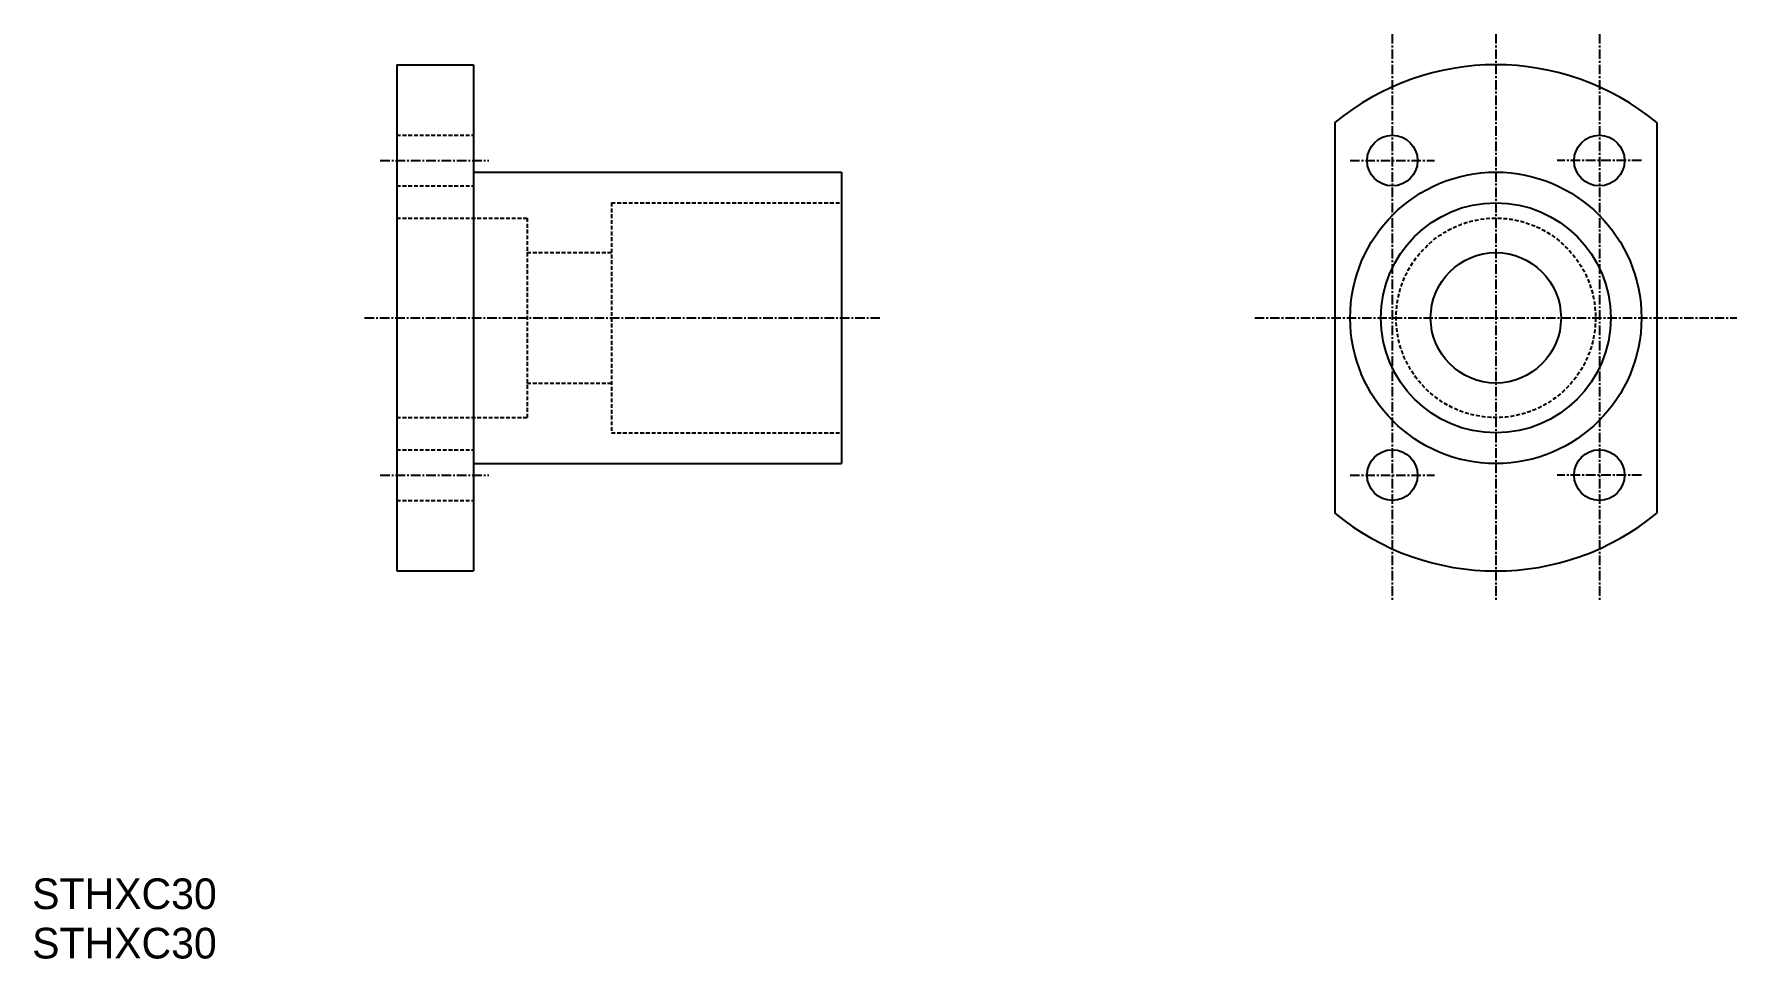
# Model space of a CAD drawing. Extents: x 49 to 271, y 61 to 182.
import ezdxf

# ---------------------------------------------------------------- set-up
doc = ezdxf.new("R2010")
doc.units = 0
doc.linetypes.add('CENTER', pattern=[2, 1.25, -0.25, 0.25, -0.25])
doc.linetypes.add('DASHED', pattern=[0.75, 0.5, -0.25])
doc.layers.get('0').update_dxf_attribs({"linetype": 'CONTINUOUS'})
doc.layers.add('CENTER', color=1, linetype='CENTER')

msp = doc.modelspace()

# ---------------------------------------------------------------- linework, layer by layer
at = {"color": 7, "linetype": 'CONTINUOUS'}
for p, q in [((96.1, 177.8), (96.1, 111.8)), ((96.1, 177.8), (106.1, 177.8)), ((106.1, 177.8), (106.1, 111.8)), ((218.45, 170.25), (218.45, 119.34)), ((260.45, 170.25), (260.45, 119.34)), ((106.1, 163.8), (154.1, 163.8)), ((154.1, 163.8), (154.1, 125.8)), ((96.1, 161.3), (96.1, 161.3)), ((96.1, 144.8), (96.1, 144.8)), ((106.1, 125.8), (154.1, 125.8)), ((96.1, 111.8), (106.1, 111.8))]:
    msp.add_line(p, q, dxfattribs=at)
at = {"color": 3, "linetype": 'DASHED'}
for p, q in [((96.1, 168.6), (106.1, 168.6)), ((96.1, 162), (106.1, 162)), ((96.1, 157.8), (113.1, 157.8)), ((113.1, 157.8), (113.1, 131.8)), ((124.1, 159.8), (124.1, 129.8)), ((124.1, 159.8), (154.1, 159.8)), ((113.1, 153.3), (124.1, 153.3)), ((113.1, 136.3), (124.1, 136.3)), ((96.1, 131.8), (113.1, 131.8)), ((124.1, 129.8), (154.1, 129.8)), ((96.1, 127.6), (106.1, 127.6)), ((96.1, 121), (106.1, 121))]:
    msp.add_line(p, q, dxfattribs=at)
at = {"color": 7, "linetype": 'CONTINUOUS'}
for centre, radius in [((225.95, 165.3), 3.3), ((252.95, 165.3), 3.3), ((239.45, 144.8), 19), ((239.45, 144.8), 15), ((239.45, 144.8), 8.5), ((225.95, 124.3), 3.3), ((252.95, 124.3), 3.3)]:
    msp.add_circle(centre, radius, dxfattribs=at)
at = {"color": 3, "linetype": 'DASHED'}
msp.add_circle((239.45, 144.8), 13, dxfattribs=at)
at = {"color": 7, "linetype": 'CONTINUOUS'}
for start, end in [(50.4788, 129.5212), (230.4788, 309.5212)]:
    msp.add_arc((239.45, 144.8), 33, start, end, dxfattribs=at)
at = {"layer": 'CENTER', "color": 1, "linetype": 'CENTER'}
for p, q in [((225.95, 181.8), (225.95, 107.8)), ((239.45, 181.8), (239.45, 107.8)), ((252.95, 181.8), (252.95, 107.8)), ((93.94, 165.3), (108.12, 165.3)), ((220.43, 165.3), (231.46, 165.3)), ((258.46, 165.3), (247.43, 165.3)), ((91.89, 144.8), (159.1, 144.8)), ((208, 144.8), (270.9, 144.8)), ((93.94, 124.3), (108.12, 124.3)), ((220.43, 124.3), (231.46, 124.3)), ((258.46, 124.3), (247.43, 124.3))]:
    msp.add_line(p, q, dxfattribs=at)

# ---------------------------------------------------------------- texts
at = {"color": 7, "linetype": 'CONTINUOUS'}
for p in [(48.54, 67.72), (48.54, 61.28)]:
    msp.add_text('STHXC30', height=4, dxfattribs=at).set_placement(p)

doc.saveas('drawing.dxf')
